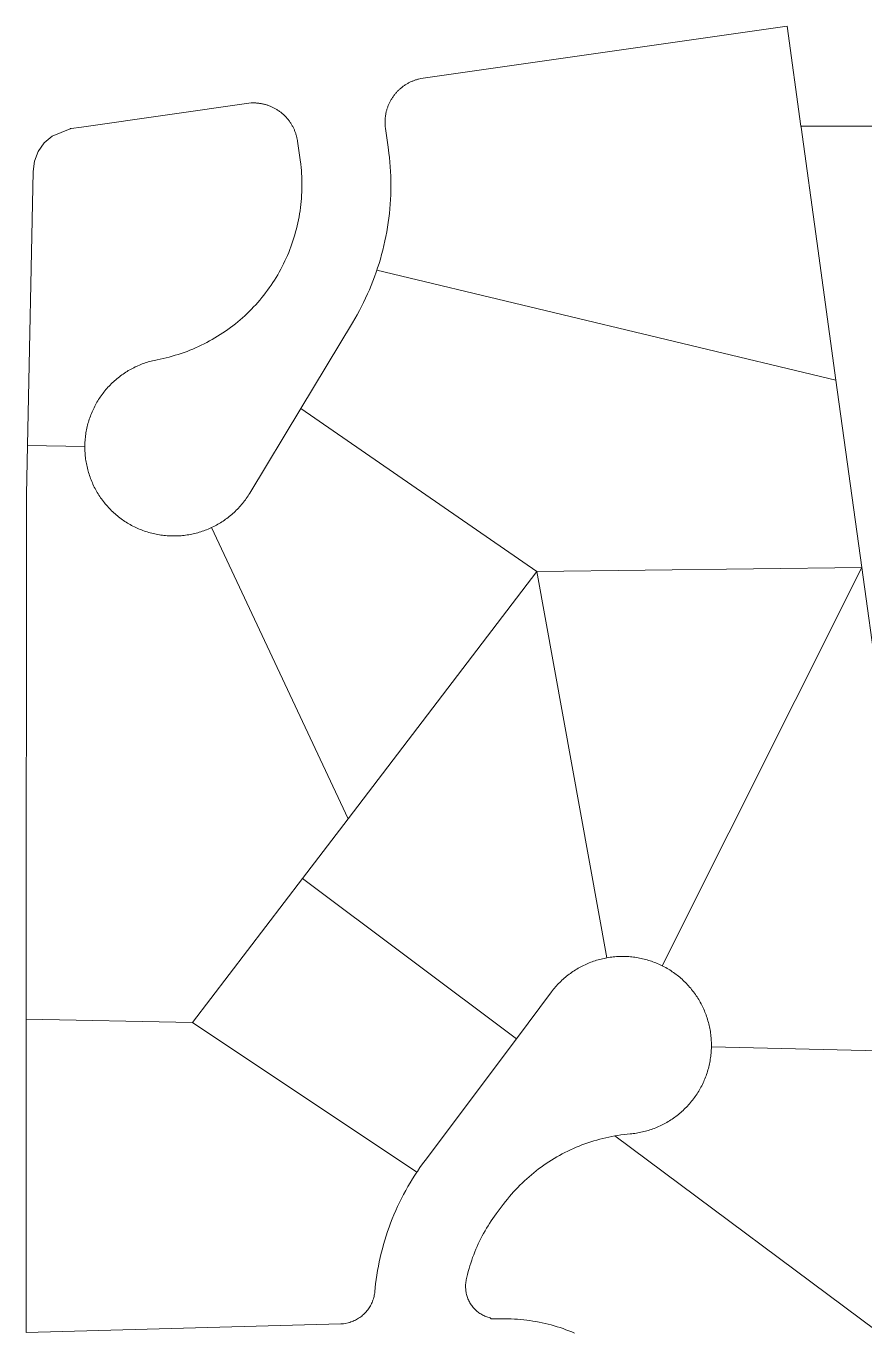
# Model space of a CAD drawing. Header units: feet. Extents: x 865220 to 2774701, y -2240498 to 961524.
# Drawn here: x 2770432 to 2770904, y 957997 to 958732 of the extents above; entities that cross this region are included whole.
import ezdxf

# ---------------------------------------------------------------- set-up
doc = ezdxf.new("R2010")
doc.units = ezdxf.units.FT
doc.header["$LTSCALE"] = 0.015
doc.header["$MEASUREMENT"] = 0
doc.layers.add('Parcels', color=7, linetype='Continuous', lineweight=0)

msp = doc.modelspace()

# ---------------------------------------------------------------- linework, layer by layer
at = {"layer": 'Parcels', "lineweight": 5, "ltscale": 100}
for p, q in [((2770860.51, 958732.05), (2770654.51, 958702.59)), ((2770868.27, 958675.79), (2770860.51, 958732.05)), ((2770644.59, 958698.21), (2770644.24, 958697.95)), ((2770644.94, 958698.46), (2770644.59, 958698.21)), ((2770645.3, 958698.71), (2770644.94, 958698.46)), ((2770645.67, 958698.95), (2770645.3, 958698.71)), ((2770646.03, 958699.19), (2770645.67, 958698.95)), ((2770646.4, 958699.42), (2770646.03, 958699.19)), ((2770646.78, 958699.64), (2770646.4, 958699.42)), ((2770647.16, 958699.86), (2770646.78, 958699.64)), ((2770647.54, 958700.07), (2770647.16, 958699.86)), ((2770647.93, 958700.27), (2770647.54, 958700.07)), ((2770648.32, 958700.46), (2770647.93, 958700.27)), ((2770648.71, 958700.65), (2770648.32, 958700.46)), ((2770649.11, 958700.83), (2770648.71, 958700.65)), ((2770649.51, 958701.01), (2770649.11, 958700.83)), ((2770649.91, 958701.18), (2770649.51, 958701.01)), ((2770650.32, 958701.34), (2770649.91, 958701.18)), ((2770650.72, 958701.49), (2770650.32, 958701.34)), ((2770651.14, 958701.64), (2770650.72, 958701.49)), ((2770651.55, 958701.78), (2770651.14, 958701.64)), ((2770651.96, 958701.91), (2770651.55, 958701.78)), ((2770652.38, 958702.04), (2770651.96, 958701.91)), ((2770652.8, 958702.15), (2770652.38, 958702.04)), ((2770653.23, 958702.26), (2770652.8, 958702.15)), ((2770654.51, 958702.59), (2770653.23, 958702.26)), ((2770637.87, 958690.85), (2770637.65, 958690.47)), ((2770638.1, 958691.22), (2770637.87, 958690.85)), ((2770638.33, 958691.59), (2770638.1, 958691.22)), ((2770638.57, 958691.95), (2770638.33, 958691.59)), ((2770638.82, 958692.31), (2770638.57, 958691.95)), ((2770639.07, 958692.67), (2770638.82, 958692.31)), ((2770639.33, 958693.02), (2770639.07, 958692.67)), ((2770639.6, 958693.36), (2770639.33, 958693.02)), ((2770639.87, 958693.71), (2770639.6, 958693.36)), ((2770640.14, 958694.04), (2770639.87, 958693.71)), ((2770640.43, 958694.38), (2770640.14, 958694.04)), ((2770640.71, 958694.7), (2770640.43, 958694.38)), ((2770641.01, 958695.03), (2770640.71, 958694.7)), ((2770641.31, 958695.34), (2770641.01, 958695.03)), ((2770641.61, 958695.66), (2770641.31, 958695.34)), ((2770641.92, 958695.96), (2770641.61, 958695.66)), ((2770642.24, 958696.26), (2770641.92, 958695.96)), ((2770642.56, 958696.56), (2770642.24, 958696.26)), ((2770642.89, 958696.85), (2770642.56, 958696.56)), ((2770643.22, 958697.13), (2770642.89, 958696.85)), ((2770643.55, 958697.41), (2770643.22, 958697.13)), ((2770643.89, 958697.68), (2770643.55, 958697.41)), ((2770644.24, 958697.95), (2770643.89, 958697.68)), ((2770558.96, 958688.92), (2770463.69, 958675.3)), ((2770559.42, 958688.85), (2770558.96, 958688.92)), ((2770559.85, 958688.86), (2770559.42, 958688.85)), ((2770560.29, 958688.86), (2770559.85, 958688.86)), ((2770560.73, 958688.86), (2770560.29, 958688.86)), ((2770561.16, 958688.85), (2770560.73, 958688.86)), ((2770561.6, 958688.83), (2770561.16, 958688.85)), ((2770562.03, 958688.81), (2770561.6, 958688.83)), ((2770562.47, 958688.77), (2770562.03, 958688.81)), ((2770562.9, 958688.73), (2770562.47, 958688.77)), ((2770563.34, 958688.68), (2770562.9, 958688.73)), ((2770563.77, 958688.63), (2770563.34, 958688.68)), ((2770564.2, 958688.57), (2770563.77, 958688.63)), ((2770564.63, 958688.49), (2770564.2, 958688.57)), ((2770565.06, 958688.42), (2770564.63, 958688.49)), ((2770565.49, 958688.33), (2770565.06, 958688.42)), ((2770565.91, 958688.24), (2770565.49, 958688.33)), ((2770566.34, 958688.14), (2770565.91, 958688.24)), ((2770566.76, 958688.03), (2770566.34, 958688.14)), ((2770567.18, 958687.91), (2770566.76, 958688.03)), ((2770567.6, 958687.79), (2770567.18, 958687.91)), ((2770568.02, 958687.66), (2770567.6, 958687.79)), ((2770568.43, 958687.52), (2770568.02, 958687.66)), ((2770568.84, 958687.38), (2770568.43, 958687.52)), ((2770569.25, 958687.22), (2770568.84, 958687.38)), ((2770569.66, 958687.07), (2770569.25, 958687.22)), ((2770570.06, 958686.9), (2770569.66, 958687.07)), ((2770570.46, 958686.73), (2770570.06, 958686.9)), ((2770570.86, 958686.55), (2770570.46, 958686.73)), ((2770571.25, 958686.36), (2770570.86, 958686.55)), ((2770571.64, 958686.17), (2770571.25, 958686.36)), ((2770572.03, 958685.97), (2770571.64, 958686.17)), ((2770572.42, 958685.76), (2770572.03, 958685.97)), ((2770572.8, 958685.55), (2770572.42, 958685.76)), ((2770573.17, 958685.32), (2770572.8, 958685.55)), ((2770573.54, 958685.1), (2770573.17, 958685.32)), ((2770573.91, 958684.86), (2770573.54, 958685.1)), ((2770574.28, 958684.62), (2770573.91, 958684.86)), ((2770574.64, 958684.38), (2770574.28, 958684.62)), ((2770574.99, 958684.13), (2770574.64, 958684.38)), ((2770575.34, 958683.87), (2770574.99, 958684.13)), ((2770575.69, 958683.6), (2770575.34, 958683.87)), ((2770576.03, 958683.33), (2770575.69, 958683.6)), ((2770634.96, 958683.59), (2770634.87, 958683.16)), ((2770635.06, 958684.01), (2770634.96, 958683.59)), ((2770635.17, 958684.43), (2770635.06, 958684.01)), ((2770635.29, 958684.85), (2770635.17, 958684.43)), ((2770635.41, 958685.27), (2770635.29, 958684.85)), ((2770635.54, 958685.69), (2770635.41, 958685.27)), ((2770635.68, 958686.1), (2770635.54, 958685.69)), ((2770635.82, 958686.52), (2770635.68, 958686.1)), ((2770635.97, 958686.92), (2770635.82, 958686.52)), ((2770636.13, 958687.33), (2770635.97, 958686.92)), ((2770636.3, 958687.73), (2770636.13, 958687.33)), ((2770636.47, 958688.13), (2770636.3, 958687.73)), ((2770636.65, 958688.53), (2770636.47, 958688.13)), ((2770636.84, 958688.93), (2770636.65, 958688.53)), ((2770637.03, 958689.32), (2770636.84, 958688.93)), ((2770637.23, 958689.7), (2770637.03, 958689.32)), ((2770637.44, 958690.09), (2770637.23, 958689.7)), ((2770637.65, 958690.47), (2770637.44, 958690.09)), ((2770576.37, 958683.05), (2770576.03, 958683.33)), ((2770576.7, 958682.77), (2770576.37, 958683.05)), ((2770577.03, 958682.48), (2770576.7, 958682.77)), ((2770577.35, 958682.19), (2770577.03, 958682.48)), ((2770577.67, 958681.89), (2770577.35, 958682.19)), ((2770577.98, 958681.59), (2770577.67, 958681.89)), ((2770578.29, 958681.27), (2770577.98, 958681.59)), ((2770578.59, 958680.96), (2770578.29, 958681.27)), ((2770578.89, 958680.64), (2770578.59, 958680.96)), ((2770579.18, 958680.31), (2770578.89, 958680.64)), ((2770579.46, 958679.98), (2770579.18, 958680.31)), ((2770579.74, 958679.64), (2770579.46, 958679.98)), ((2770580.01, 958679.3), (2770579.74, 958679.64)), ((2770580.28, 958678.96), (2770580.01, 958679.3)), ((2770580.54, 958678.61), (2770580.28, 958678.96)), ((2770580.79, 958678.25), (2770580.54, 958678.61)), ((2770581.04, 958677.9), (2770580.79, 958678.25)), ((2770581.28, 958677.53), (2770581.04, 958677.9)), ((2770581.52, 958677.16), (2770581.28, 958677.53)), ((2770581.75, 958676.79), (2770581.52, 958677.16)), ((2770581.97, 958676.42), (2770581.75, 958676.79)), ((2770582.18, 958676.04), (2770581.97, 958676.42)), ((2770582.39, 958675.66), (2770582.18, 958676.04)), ((2770634.34, 958678.4), (2770634.33, 958677.96)), ((2770634.33, 958677.96), (2770634.34, 958677.53)), ((2770634.35, 958678.83), (2770634.34, 958678.4)), ((2770634.34, 958677.53), (2770634.35, 958677.09)), ((2770634.37, 958679.27), (2770634.35, 958678.83)), ((2770634.35, 958677.09), (2770634.37, 958676.65)), ((2770634.39, 958679.71), (2770634.37, 958679.27)), ((2770634.37, 958676.65), (2770634.4, 958676.22)), ((2770634.42, 958680.14), (2770634.39, 958679.71)), ((2770634.4, 958676.22), (2770634.43, 958675.78)), ((2770634.46, 958680.58), (2770634.42, 958680.14)), ((2770634.51, 958681.01), (2770634.46, 958680.58)), ((2770634.57, 958681.44), (2770634.51, 958681.01)), ((2770634.63, 958681.87), (2770634.57, 958681.44)), ((2770634.7, 958682.3), (2770634.63, 958681.87)), ((2770634.78, 958682.73), (2770634.7, 958682.3)), ((2770634.87, 958683.16), (2770634.78, 958682.73)), ((2770447.13, 958670.26), (2770442.72, 958666.36)), ((2770457.27, 958674.37), (2770447.13, 958670.26)), ((2770457.4, 958674.39), (2770457.27, 958674.37)), ((2770457.83, 958674.46), (2770457.4, 958674.39)), ((2770463.69, 958675.3), (2770457.83, 958674.46)), ((2770582.6, 958675.26), (2770582.39, 958675.66)), ((2770582.79, 958674.88), (2770582.6, 958675.26)), ((2770582.98, 958674.49), (2770582.79, 958674.88)), ((2770583.16, 958674.09), (2770582.98, 958674.49)), ((2770583.34, 958673.69), (2770583.16, 958674.09)), ((2770583.5, 958673.29), (2770583.34, 958673.69)), ((2770583.66, 958672.88), (2770583.5, 958673.29)), ((2770583.82, 958672.47), (2770583.66, 958672.88)), ((2770583.97, 958672.06), (2770583.82, 958672.47)), ((2770584.1, 958671.65), (2770583.97, 958672.06)), ((2770584.24, 958671.23), (2770584.1, 958671.65)), ((2770584.36, 958670.82), (2770584.24, 958671.23)), ((2770584.48, 958670.39), (2770584.36, 958670.82)), ((2770584.59, 958669.97), (2770584.48, 958670.39)), ((2770584.69, 958669.55), (2770584.59, 958669.97)), ((2770584.79, 958669.12), (2770584.69, 958669.55)), ((2770584.88, 958668.7), (2770584.79, 958669.12)), ((2770584.96, 958668.27), (2770584.88, 958668.7)), ((2770634.43, 958675.78), (2770634.48, 958675.35)), ((2770634.48, 958675.35), (2770634.49, 958675.24)), ((2770634.49, 958675.24), (2770634.53, 958674.92)), ((2770634.53, 958674.92), (2770634.59, 958674.48)), ((2770634.59, 958674.48), (2770636.1, 958663.92)), ((2770868.35, 958675.16), (2770868.27, 958675.79)), ((2770917.58, 958675.78), (2770868.27, 958675.79)), ((2770868.27, 958675.79), (2770868.35, 958675.16)), ((2770877.19, 958611.05), (2770868.35, 958675.16)), ((2770868.35, 958675.16), (2770877.19, 958611.05)), ((2770439.34, 958661.54), (2770437.19, 958656.06)), ((2770442.72, 958666.36), (2770439.34, 958661.54)), ((2770585.03, 958667.84), (2770584.96, 958668.27)), ((2770585.1, 958667.41), (2770585.03, 958667.84)), ((2770586.61, 958656.84), (2770585.1, 958667.41)), ((2770636.1, 958663.92), (2770636.52, 958660.7)), ((2770437.19, 958656.06), (2770436.38, 958650.23)), ((2770586.93, 958654.36), (2770586.61, 958656.84)), ((2770587.12, 958652.63), (2770586.93, 958654.36)), ((2770636.52, 958660.7), (2770636.81, 958658.1)), ((2770636.81, 958658.1), (2770637.06, 958655.49)), ((2770637.06, 958655.49), (2770637.26, 958652.88)), ((2770436.38, 958650.23), (2770433.2, 958496.28)), ((2770587.28, 958650.89), (2770587.12, 958652.63)), ((2770587.4, 958649.15), (2770587.28, 958650.89)), ((2770587.5, 958647.41), (2770587.4, 958649.15)), ((2770587.57, 958645.66), (2770587.5, 958647.41)), ((2770637.26, 958652.88), (2770637.42, 958650.27)), ((2770637.42, 958650.27), (2770637.53, 958647.65)), ((2770637.53, 958647.65), (2770637.59, 958645.03)), ((2770587.53, 958638.69), (2770587.59, 958640.43)), ((2770587.61, 958643.92), (2770587.57, 958645.66)), ((2770587.59, 958640.43), (2770587.61, 958642.17)), ((2770587.61, 958642.17), (2770587.61, 958643.92)), ((2770637.58, 958639.8), (2770637.51, 958637.18)), ((2770637.61, 958642.42), (2770637.58, 958639.8)), ((2770637.59, 958645.03), (2770637.61, 958642.42)), ((2770587.01, 958631.73), (2770587.19, 958633.46)), ((2770587.19, 958633.46), (2770587.33, 958635.2)), ((2770587.33, 958635.2), (2770587.45, 958636.94)), ((2770587.45, 958636.94), (2770587.53, 958638.69)), ((2770637.22, 958631.96), (2770637.01, 958629.35)), ((2770637.39, 958634.57), (2770637.22, 958631.96)), ((2770637.51, 958637.18), (2770637.39, 958634.57)), ((2770585.68, 958623.11), (2770586, 958624.82)), ((2770586, 958624.82), (2770586.3, 958626.54)), ((2770586.3, 958626.54), (2770586.57, 958628.26)), ((2770586.57, 958628.26), (2770586.8, 958629.99)), ((2770586.8, 958629.99), (2770587.01, 958631.73)), ((2770636.76, 958626.74), (2770636.46, 958624.14)), ((2770637.01, 958629.35), (2770636.76, 958626.74)), ((2770584.07, 958616.31), (2770584.52, 958618)), ((2770584.52, 958618), (2770584.94, 958619.7)), ((2770584.94, 958619.7), (2770585.32, 958621.4)), ((2770585.32, 958621.4), (2770585.68, 958623.11)), ((2770635.72, 958618.96), (2770635.28, 958616.38)), ((2770636.11, 958621.55), (2770635.72, 958618.96)), ((2770636.46, 958624.14), (2770636.11, 958621.55)), ((2770582, 958609.65), (2770582.56, 958611.3)), ((2770582.56, 958611.3), (2770583.09, 958612.96)), ((2770583.09, 958612.96), (2770583.6, 958614.63)), ((2770583.6, 958614.63), (2770584.07, 958616.31)), ((2770634.28, 958611.24), (2770633.7, 958608.69)), ((2770634.8, 958613.8), (2770634.28, 958611.24)), ((2770635.28, 958616.38), (2770634.8, 958613.8)), ((2770887.94, 958533.03), (2770877.19, 958611.05)), ((2770877.19, 958611.05), (2770877.19, 958611.05)), ((2770877.19, 958611.05), (2770887.94, 958533.03)), ((2770578.76, 958601.55), (2770579.47, 958603.15)), ((2770579.47, 958603.15), (2770580.14, 958604.76)), ((2770580.14, 958604.76), (2770580.79, 958606.38)), ((2770580.79, 958606.38), (2770581.41, 958608.01)), ((2770581.41, 958608.01), (2770582, 958609.65)), ((2770632.43, 958603.61), (2770631.72, 958601.09)), ((2770633.09, 958606.14), (2770632.43, 958603.61)), ((2770633.7, 958608.69), (2770633.09, 958606.14)), ((2770574.83, 958593.76), (2770575.67, 958595.29)), ((2770575.67, 958595.29), (2770576.48, 958596.84)), ((2770576.48, 958596.84), (2770577.27, 958598.39)), ((2770577.27, 958598.39), (2770578.03, 958599.97)), ((2770578.03, 958599.97), (2770578.76, 958601.55)), ((2770630.18, 958596.08), (2770629.77, 958594.85)), ((2770630.98, 958598.58), (2770630.18, 958596.08)), ((2770631.72, 958601.09), (2770630.98, 958598.58)), ((2770571.2, 958587.8), (2770572.15, 958589.27)), ((2770572.15, 958589.27), (2770573.07, 958590.75)), ((2770573.07, 958590.75), (2770573.96, 958592.25)), ((2770573.96, 958592.25), (2770574.83, 958593.76)), ((2770627.55, 958588.69), (2770626.59, 958586.25)), ((2770628.47, 958591.14), (2770627.55, 958588.69)), ((2770629.35, 958593.6), (2770628.47, 958591.14)), ((2770629.77, 958594.85), (2770629.35, 958593.6)), ((2770887.94, 958533.03), (2770629.77, 958594.85)), ((2770629.77, 958594.85), (2770887.94, 958533.03)), ((2770565.01, 958579.36), (2770566.1, 958580.72)), ((2770566.1, 958580.72), (2770567.17, 958582.1)), ((2770567.17, 958582.1), (2770568.22, 958583.5)), ((2770568.22, 958583.5), (2770569.24, 958584.92)), ((2770569.24, 958584.92), (2770570.23, 958586.35)), ((2770570.23, 958586.35), (2770571.2, 958587.8)), ((2770624.53, 958581.44), (2770623.44, 958579.06)), ((2770625.58, 958583.84), (2770624.53, 958581.44)), ((2770626.59, 958586.25), (2770625.58, 958583.84)), ((2770559.2, 958572.86), (2770560.4, 958574.12)), ((2770560.4, 958574.12), (2770561.59, 958575.4)), ((2770561.59, 958575.4), (2770562.75, 958576.7)), ((2770562.75, 958576.7), (2770563.89, 958578.02)), ((2770563.89, 958578.02), (2770565.01, 958579.36)), ((2770621.14, 958574.36), (2770619.93, 958572.04)), ((2770622.31, 958576.7), (2770621.14, 958574.36)), ((2770623.44, 958579.06), (2770622.31, 958576.7)), ((2770551.51, 958565.76), (2770552.84, 958566.89)), ((2770552.84, 958566.89), (2770554.15, 958568.04)), ((2770554.15, 958568.04), (2770555.44, 958569.21)), ((2770555.44, 958569.21), (2770556.72, 958570.41)), ((2770556.72, 958570.41), (2770557.97, 958571.62)), ((2770557.97, 958571.62), (2770559.2, 958572.86)), ((2770617.38, 958567.46), (2770616.05, 958565.21)), ((2770618.67, 958569.74), (2770617.38, 958567.46)), ((2770619.93, 958572.04), (2770618.67, 958569.74)), ((2770540.18, 958557.62), (2770541.65, 958558.55)), ((2770541.65, 958558.55), (2770543.12, 958559.51)), ((2770543.12, 958559.51), (2770544.56, 958560.49)), ((2770544.56, 958560.49), (2770545.98, 958561.49)), ((2770545.98, 958561.49), (2770547.39, 958562.52)), ((2770547.39, 958562.52), (2770548.78, 958563.58)), ((2770548.78, 958563.58), (2770550.15, 958564.66)), ((2770550.15, 958564.66), (2770551.51, 958565.76)), ((2770616.05, 958565.21), (2770586.98, 958517.03)), ((2770526.22, 958550.45), (2770527.83, 958551.13)), ((2770527.83, 958551.13), (2770529.42, 958551.85)), ((2770529.42, 958551.85), (2770531, 958552.59)), ((2770531, 958552.59), (2770532.56, 958553.36)), ((2770532.56, 958553.36), (2770534.12, 958554.16)), ((2770534.12, 958554.16), (2770535.65, 958554.99)), ((2770535.65, 958554.99), (2770537.18, 958555.84)), ((2770537.18, 958555.84), (2770538.69, 958556.72)), ((2770538.69, 958556.72), (2770540.18, 958557.62)), ((2770502.8, 958543.67), (2770503.65, 958543.88)), ((2770503.65, 958543.88), (2770504.5, 958544.08)), ((2770504.5, 958544.08), (2770505.35, 958544.27)), ((2770505.35, 958544.27), (2770506.2, 958544.44)), ((2770506.2, 958544.44), (2770507.92, 958544.78)), ((2770507.92, 958544.78), (2770509.62, 958545.14)), ((2770509.62, 958545.14), (2770511.32, 958545.54)), ((2770511.32, 958545.54), (2770513.01, 958545.97)), ((2770513.01, 958545.97), (2770514.7, 958546.43)), ((2770514.7, 958546.43), (2770516.37, 958546.92)), ((2770516.37, 958546.92), (2770518.04, 958547.43)), ((2770518.04, 958547.43), (2770519.7, 958547.98)), ((2770519.7, 958547.98), (2770521.34, 958548.55)), ((2770521.34, 958548.55), (2770522.98, 958549.15)), ((2770522.98, 958549.15), (2770524.61, 958549.79)), ((2770524.61, 958549.79), (2770526.22, 958550.45)), ((2770486.31, 958535.91), (2770487.03, 958536.41)), ((2770487.03, 958536.41), (2770487.75, 958536.9)), ((2770487.75, 958536.9), (2770488.48, 958537.38)), ((2770488.48, 958537.38), (2770489.22, 958537.84)), ((2770489.22, 958537.84), (2770489.96, 958538.3)), ((2770489.96, 958538.3), (2770490.72, 958538.73)), ((2770490.72, 958538.73), (2770491.48, 958539.16)), ((2770491.48, 958539.16), (2770492.25, 958539.57)), ((2770492.25, 958539.57), (2770493.02, 958539.97)), ((2770493.02, 958539.97), (2770493.81, 958540.36)), ((2770493.81, 958540.36), (2770494.6, 958540.73)), ((2770494.6, 958540.73), (2770495.39, 958541.09)), ((2770495.39, 958541.09), (2770496.19, 958541.43)), ((2770496.19, 958541.43), (2770497, 958541.76)), ((2770497, 958541.76), (2770497.81, 958542.08)), ((2770497.81, 958542.08), (2770498.63, 958542.38)), ((2770498.63, 958542.38), (2770499.46, 958542.66)), ((2770499.46, 958542.66), (2770500.29, 958542.94)), ((2770500.29, 958542.94), (2770501.12, 958543.2)), ((2770501.12, 958543.2), (2770501.96, 958543.44)), ((2770501.96, 958543.44), (2770502.8, 958543.67)), ((2770478.51, 958528.95), (2770479.1, 958529.59)), ((2770479.1, 958529.59), (2770479.71, 958530.22)), ((2770479.71, 958530.22), (2770480.32, 958530.84)), ((2770480.32, 958530.84), (2770480.95, 958531.45)), ((2770480.95, 958531.45), (2770481.58, 958532.05)), ((2770481.58, 958532.05), (2770482.23, 958532.63)), ((2770482.23, 958532.63), (2770482.89, 958533.21)), ((2770482.89, 958533.21), (2770483.55, 958533.77)), ((2770483.55, 958533.77), (2770484.23, 958534.32)), ((2770484.23, 958534.32), (2770484.91, 958534.86)), ((2770484.91, 958534.86), (2770485.61, 958535.39)), ((2770485.61, 958535.39), (2770486.31, 958535.91)), ((2770902.48, 958427.52), (2770887.94, 958533.03)), ((2770887.94, 958533.03), (2770887.94, 958533.03)), ((2770472.77, 958521.28), (2770473.23, 958522.02)), ((2770473.23, 958522.02), (2770473.7, 958522.75)), ((2770473.7, 958522.75), (2770474.19, 958523.48)), ((2770474.19, 958523.48), (2770474.69, 958524.2)), ((2770474.69, 958524.2), (2770475.2, 958524.9)), ((2770475.2, 958524.9), (2770475.72, 958525.6)), ((2770475.72, 958525.6), (2770476.25, 958526.29)), ((2770476.25, 958526.29), (2770476.8, 958526.97)), ((2770476.8, 958526.97), (2770477.36, 958527.64)), ((2770477.36, 958527.64), (2770477.93, 958528.3)), ((2770477.93, 958528.3), (2770478.51, 958528.95)), ((2770469.24, 958514.28), (2770469.57, 958515.08)), ((2770469.57, 958515.08), (2770469.93, 958515.88)), ((2770469.93, 958515.88), (2770470.29, 958516.67)), ((2770470.29, 958516.67), (2770470.67, 958517.46)), ((2770470.67, 958517.46), (2770471.06, 958518.24)), ((2770471.06, 958518.24), (2770471.47, 958519.01)), ((2770471.47, 958519.01), (2770471.89, 958519.77)), ((2770471.89, 958519.77), (2770472.32, 958520.53)), ((2770472.32, 958520.53), (2770472.77, 958521.28)), ((2770586.98, 958517.03), (2770558.3, 958469.49)), ((2770719.71, 958425.39), (2770586.98, 958517.03)), ((2770466.84, 958506.81), (2770467.05, 958507.65)), ((2770467.05, 958507.65), (2770467.27, 958508.5)), ((2770467.27, 958508.5), (2770467.51, 958509.34)), ((2770467.51, 958509.34), (2770467.76, 958510.17)), ((2770467.76, 958510.17), (2770468.02, 958511)), ((2770468.02, 958511), (2770468.31, 958511.83)), ((2770468.31, 958511.83), (2770468.6, 958512.65)), ((2770468.6, 958512.65), (2770468.91, 958513.47)), ((2770468.91, 958513.47), (2770469.24, 958514.28)), ((2770465.64, 958499.05), (2770465.71, 958499.92)), ((2770465.71, 958499.92), (2770465.8, 958500.79)), ((2770465.8, 958500.79), (2770465.9, 958501.66)), ((2770465.9, 958501.66), (2770466.02, 958502.52)), ((2770466.02, 958502.52), (2770466.15, 958503.38)), ((2770466.15, 958503.38), (2770466.3, 958504.24)), ((2770466.3, 958504.24), (2770466.47, 958505.1)), ((2770466.47, 958505.1), (2770466.64, 958505.95)), ((2770466.64, 958505.95), (2770466.84, 958506.81)), ((2770433.2, 958496.28), (2770432.63, 958468.68)), ((2770433.2, 958496.28), (2770465.5, 958495.61)), ((2770465.5, 958495.61), (2770465.51, 958496.44)), ((2770465.5, 958495.61), (2770465.5, 958495.61)), ((2770465.5, 958494.69), (2770465.5, 958495.61)), ((2770465.52, 958493.82), (2770465.5, 958494.69)), ((2770465.51, 958496.44), (2770465.54, 958497.31)), ((2770465.55, 958492.95), (2770465.52, 958493.82)), ((2770465.54, 958497.31), (2770465.58, 958498.18)), ((2770465.6, 958492.08), (2770465.55, 958492.95)), ((2770465.58, 958498.18), (2770465.64, 958499.05)), ((2770465.67, 958491.21), (2770465.6, 958492.08)), ((2770465.75, 958490.34), (2770465.67, 958491.21)), ((2770465.84, 958489.47), (2770465.75, 958490.34)), ((2770465.95, 958488.61), (2770465.84, 958489.47)), ((2770466.07, 958487.74), (2770465.95, 958488.61)), ((2770466.21, 958486.88), (2770466.07, 958487.74)), ((2770466.37, 958486.02), (2770466.21, 958486.88)), ((2770466.54, 958485.17), (2770466.37, 958486.02)), ((2770466.72, 958484.31), (2770466.54, 958485.17)), ((2770466.92, 958483.46), (2770466.72, 958484.31)), ((2770467.14, 958482.62), (2770466.92, 958483.46)), ((2770467.37, 958481.78), (2770467.14, 958482.62)), ((2770467.61, 958480.94), (2770467.37, 958481.78)), ((2770467.87, 958480.1), (2770467.61, 958480.94)), ((2770468.14, 958479.28), (2770467.87, 958480.1)), ((2770468.43, 958478.45), (2770468.14, 958479.28)), ((2770468.73, 958477.63), (2770468.43, 958478.45)), ((2770469.04, 958476.82), (2770468.73, 958477.63)), ((2770469.37, 958476.01), (2770469.04, 958476.82)), ((2770469.72, 958475.21), (2770469.37, 958476.01)), ((2770470.08, 958474.41), (2770469.72, 958475.21)), ((2770470.45, 958473.62), (2770470.08, 958474.41)), ((2770470.83, 958472.84), (2770470.45, 958473.62)), ((2770471.23, 958472.07), (2770470.83, 958472.84)), ((2770471.64, 958471.3), (2770471.23, 958472.07)), ((2770472.07, 958470.53), (2770471.64, 958471.3)), ((2770472.51, 958469.78), (2770472.07, 958470.53)), ((2770432.63, 958468.68), (2770432.54, 958173.57)), ((2770472.96, 958469.03), (2770472.51, 958469.78)), ((2770473.43, 958468.3), (2770472.96, 958469.03)), ((2770473.9, 958467.57), (2770473.43, 958468.3)), ((2770474.39, 958466.85), (2770473.9, 958467.57)), ((2770474.9, 958466.13), (2770474.39, 958466.85)), ((2770475.41, 958465.43), (2770474.9, 958466.13)), ((2770475.94, 958464.73), (2770475.41, 958465.43)), ((2770476.48, 958464.05), (2770475.94, 958464.73)), ((2770477.03, 958463.37), (2770476.48, 958464.05)), ((2770477.6, 958462.7), (2770477.03, 958463.37)), ((2770553.63, 958462.98), (2770553.06, 958462.32)), ((2770554.19, 958463.65), (2770553.63, 958462.98)), ((2770554.73, 958464.33), (2770554.19, 958463.65)), ((2770555.27, 958465.02), (2770554.73, 958464.33)), ((2770555.79, 958465.72), (2770555.27, 958465.02)), ((2770556.3, 958466.43), (2770555.79, 958465.72)), ((2770556.8, 958467.14), (2770556.3, 958466.43)), ((2770557.28, 958467.87), (2770556.8, 958467.14)), ((2770557.76, 958468.6), (2770557.28, 958467.87)), ((2770558.3, 958469.49), (2770557.76, 958468.6)), ((2770478.17, 958462.05), (2770477.6, 958462.7)), ((2770478.76, 958461.4), (2770478.17, 958462.05)), ((2770479.35, 958460.77), (2770478.76, 958461.4)), ((2770479.96, 958460.14), (2770479.35, 958460.77)), ((2770480.58, 958459.53), (2770479.96, 958460.14)), ((2770481.21, 958458.92), (2770480.58, 958459.53)), ((2770481.85, 958458.33), (2770481.21, 958458.92)), ((2770482.5, 958457.75), (2770481.85, 958458.33)), ((2770483.16, 958457.18), (2770482.5, 958457.75)), ((2770483.83, 958456.62), (2770483.16, 958457.18)), ((2770484.51, 958456.07), (2770483.83, 958456.62)), ((2770485.2, 958455.54), (2770484.51, 958456.07)), ((2770546.07, 958455.76), (2770545.38, 958455.23)), ((2770546.76, 958456.3), (2770546.07, 958455.76)), ((2770547.43, 958456.85), (2770546.76, 958456.3)), ((2770548.1, 958457.41), (2770547.43, 958456.85)), ((2770548.76, 958457.99), (2770548.1, 958457.41)), ((2770549.4, 958458.58), (2770548.76, 958457.99)), ((2770550.04, 958459.17), (2770549.4, 958458.58)), ((2770550.66, 958459.78), (2770550.04, 958459.17)), ((2770551.28, 958460.4), (2770550.66, 958459.78)), ((2770551.88, 958461.03), (2770551.28, 958460.4)), ((2770552.48, 958461.67), (2770551.88, 958461.03)), ((2770553.06, 958462.32), (2770552.48, 958461.67)), ((2770485.9, 958455.02), (2770485.2, 958455.54)), ((2770486.61, 958454.5), (2770485.9, 958455.02)), ((2770487.33, 958454.01), (2770486.61, 958454.5)), ((2770488.05, 958453.52), (2770487.33, 958454.01)), ((2770488.78, 958453.05), (2770488.05, 958453.52)), ((2770489.53, 958452.59), (2770488.78, 958453.05)), ((2770490.28, 958452.14), (2770489.53, 958452.59)), ((2770491.03, 958451.71), (2770490.28, 958452.14)), ((2770491.8, 958451.29), (2770491.03, 958451.71)), ((2770492.57, 958450.88), (2770491.8, 958451.29)), ((2770493.35, 958450.49), (2770492.57, 958450.88)), ((2770494.13, 958450.11), (2770493.35, 958450.49)), ((2770494.93, 958449.74), (2770494.13, 958450.11)), ((2770495.72, 958449.39), (2770494.93, 958449.74)), ((2770496.53, 958449.05), (2770495.72, 958449.39)), ((2770497.34, 958448.73), (2770496.53, 958449.05)), ((2770498.16, 958448.42), (2770497.34, 958448.73)), ((2770498.98, 958448.12), (2770498.16, 958448.42)), ((2770532.35, 958448.25), (2770531.53, 958447.96)), ((2770533.17, 958448.55), (2770532.35, 958448.25)), ((2770533.99, 958448.86), (2770533.17, 958448.55)), ((2770534.79, 958449.19), (2770533.99, 958448.86)), ((2770535.6, 958449.54), (2770534.79, 958449.19)), ((2770536.39, 958449.89), (2770535.6, 958449.54)), ((2770536.73, 958450.05), (2770536.39, 958449.89)), ((2770537.18, 958450.27), (2770536.73, 958450.05)), ((2770536.73, 958450.05), (2770613.55, 958286.28)), ((2770537.96, 958450.65), (2770537.18, 958450.27)), ((2770538.74, 958451.05), (2770537.96, 958450.65)), ((2770539.51, 958451.46), (2770538.74, 958451.05)), ((2770540.27, 958451.89), (2770539.51, 958451.46)), ((2770541.02, 958452.33), (2770540.27, 958451.89)), ((2770541.77, 958452.78), (2770541.02, 958452.33)), ((2770542.51, 958453.24), (2770541.77, 958452.78)), ((2770543.24, 958453.72), (2770542.51, 958453.24)), ((2770543.96, 958454.21), (2770543.24, 958453.72)), ((2770544.67, 958454.72), (2770543.96, 958454.21)), ((2770545.38, 958455.23), (2770544.67, 958454.72)), ((2770499.8, 958447.84), (2770498.98, 958448.12)), ((2770500.63, 958447.58), (2770499.8, 958447.84)), ((2770501.47, 958447.32), (2770500.63, 958447.58)), ((2770502.31, 958447.09), (2770501.47, 958447.32)), ((2770503.15, 958446.86), (2770502.31, 958447.09)), ((2770504, 958446.66), (2770503.15, 958446.86)), ((2770504.85, 958446.46), (2770504, 958446.66)), ((2770505.7, 958446.29), (2770504.85, 958446.46)), ((2770506.56, 958446.12), (2770505.7, 958446.29)), ((2770507.42, 958445.97), (2770506.56, 958446.12)), ((2770508.28, 958445.84), (2770507.42, 958445.97)), ((2770509.15, 958445.72), (2770508.28, 958445.84)), ((2770510.01, 958445.62), (2770509.15, 958445.72)), ((2770510.88, 958445.53), (2770510.01, 958445.62)), ((2770511.75, 958445.46), (2770510.88, 958445.53)), ((2770512.62, 958445.4), (2770511.75, 958445.46)), ((2770513.49, 958445.36), (2770512.62, 958445.4)), ((2770514.37, 958445.33), (2770513.49, 958445.36)), ((2770515.24, 958445.32), (2770514.37, 958445.33)), ((2770516.11, 958445.32), (2770515.24, 958445.32)), ((2770516.98, 958445.34), (2770516.11, 958445.32)), ((2770517.86, 958445.37), (2770516.98, 958445.34)), ((2770518.73, 958445.42), (2770517.86, 958445.37)), ((2770519.6, 958445.49), (2770518.73, 958445.42)), ((2770520.47, 958445.57), (2770519.6, 958445.49)), ((2770521.33, 958445.66), (2770520.47, 958445.57)), ((2770522.2, 958445.77), (2770521.33, 958445.66)), ((2770523.06, 958445.89), (2770522.2, 958445.77)), ((2770523.92, 958446.03), (2770523.06, 958445.89)), ((2770524.78, 958446.19), (2770523.92, 958446.03)), ((2770525.64, 958446.36), (2770524.78, 958446.19)), ((2770526.49, 958446.54), (2770525.64, 958446.36)), ((2770527.34, 958446.74), (2770526.49, 958446.54)), ((2770528.19, 958446.96), (2770527.34, 958446.74)), ((2770529.03, 958447.18), (2770528.19, 958446.96)), ((2770529.87, 958447.43), (2770529.03, 958447.18)), ((2770530.7, 958447.69), (2770529.87, 958447.43)), ((2770531.53, 958447.96), (2770530.7, 958447.69)), ((2770719.71, 958425.39), (2770902.48, 958427.52)), ((2770790.29, 958203.59), (2770902.48, 958427.52)), ((2770902.48, 958427.52), (2770937.64, 958172.36)), ((2770613.55, 958286.28), (2770719.71, 958425.39)), ((2770759.01, 958208.08), (2770719.71, 958425.39)), ((2770719.71, 958425.39), (2770719.71, 958425.39)), ((2770613.55, 958286.28), (2770587.98, 958252.76)), ((2770587.98, 958252.76), (2770526.07, 958171.64)), ((2770587.98, 958252.76), (2770708.22, 958162.62)), ((2770750.03, 958205.58), (2770750.85, 958205.88)), ((2770750.85, 958205.88), (2770751.67, 958206.17)), ((2770751.67, 958206.17), (2770752.5, 958206.45)), ((2770752.5, 958206.45), (2770753.33, 958206.71)), ((2770753.33, 958206.71), (2770754.17, 958206.96)), ((2770754.17, 958206.96), (2770755.01, 958207.19)), ((2770755.01, 958207.19), (2770755.85, 958207.41)), ((2770755.85, 958207.41), (2770756.7, 958207.61)), ((2770756.7, 958207.61), (2770757.56, 958207.8)), ((2770757.56, 958207.8), (2770758.41, 958207.97)), ((2770758.41, 958207.97), (2770759.01, 958208.08)), ((2770759.01, 958208.08), (2770760.13, 958208.27)), ((2770759.01, 958208.08), (2770759.01, 958208.08)), ((2770760.13, 958208.27), (2770760.99, 958208.4)), ((2770760.99, 958208.4), (2770761.86, 958208.51)), ((2770761.86, 958208.51), (2770762.72, 958208.61)), ((2770762.72, 958208.61), (2770763.59, 958208.7)), ((2770763.59, 958208.7), (2770764.46, 958208.76)), ((2770764.46, 958208.76), (2770765.33, 958208.82)), ((2770765.33, 958208.82), (2770766.21, 958208.85)), ((2770766.21, 958208.85), (2770767.08, 958208.88)), ((2770767.08, 958208.88), (2770767.95, 958208.88)), ((2770767.95, 958208.88), (2770768.82, 958208.87)), ((2770768.82, 958208.87), (2770769.69, 958208.85)), ((2770769.69, 958208.85), (2770770.57, 958208.81)), ((2770770.57, 958208.81), (2770771.44, 958208.76)), ((2770771.44, 958208.76), (2770772.31, 958208.69)), ((2770772.31, 958208.69), (2770773.17, 958208.6)), ((2770773.17, 958208.6), (2770774.04, 958208.5)), ((2770774.04, 958208.5), (2770774.91, 958208.39)), ((2770774.91, 958208.39), (2770775.77, 958208.26)), ((2770775.77, 958208.26), (2770776.63, 958208.11)), ((2770776.63, 958208.11), (2770777.49, 958207.95)), ((2770777.49, 958207.95), (2770778.34, 958207.78)), ((2770778.34, 958207.78), (2770779.19, 958207.59)), ((2770779.19, 958207.59), (2770780.04, 958207.39)), ((2770780.04, 958207.39), (2770780.89, 958207.17)), ((2770780.89, 958207.17), (2770781.73, 958206.93)), ((2770781.73, 958206.93), (2770782.56, 958206.68)), ((2770782.56, 958206.68), (2770783.4, 958206.42)), ((2770783.4, 958206.42), (2770784.22, 958206.14)), ((2770784.22, 958206.14), (2770785.04, 958205.85)), ((2770785.04, 958205.85), (2770785.86, 958205.55)), ((2770737.16, 958198.31), (2770737.86, 958198.84)), ((2770737.86, 958198.84), (2770738.56, 958199.36)), ((2770738.56, 958199.36), (2770739.27, 958199.87)), ((2770739.27, 958199.87), (2770739.99, 958200.36)), ((2770739.99, 958200.36), (2770740.72, 958200.84)), ((2770740.72, 958200.84), (2770741.45, 958201.31)), ((2770741.45, 958201.31), (2770742.2, 958201.77)), ((2770742.2, 958201.77), (2770742.95, 958202.21)), ((2770742.95, 958202.21), (2770743.71, 958202.64)), ((2770743.71, 958202.64), (2770744.48, 958203.05)), ((2770744.48, 958203.05), (2770745.25, 958203.45)), ((2770745.25, 958203.45), (2770746.03, 958203.84)), ((2770746.03, 958203.84), (2770746.82, 958204.22)), ((2770746.82, 958204.22), (2770747.61, 958204.58)), ((2770747.61, 958204.58), (2770748.41, 958204.93)), ((2770748.41, 958204.93), (2770749.22, 958205.26)), ((2770749.22, 958205.26), (2770750.03, 958205.58)), ((2770785.86, 958205.55), (2770786.67, 958205.23)), ((2770786.67, 958205.23), (2770787.48, 958204.89)), ((2770787.48, 958204.89), (2770788.28, 958204.54)), ((2770788.28, 958204.54), (2770789.07, 958204.18)), ((2770789.07, 958204.18), (2770789.86, 958203.8)), ((2770789.86, 958203.8), (2770790.29, 958203.59)), ((2770790.29, 958203.59), (2770790.29, 958203.59)), ((2770790.29, 958203.59), (2770790.64, 958203.41)), ((2770790.64, 958203.41), (2770791.41, 958203.01)), ((2770791.41, 958203.01), (2770792.18, 958202.59)), ((2770792.18, 958202.59), (2770792.94, 958202.16)), ((2770792.94, 958202.16), (2770793.69, 958201.72)), ((2770793.69, 958201.72), (2770794.43, 958201.26)), ((2770794.43, 958201.26), (2770795.17, 958200.79)), ((2770795.17, 958200.79), (2770795.9, 958200.31)), ((2770795.9, 958200.31), (2770796.61, 958199.82)), ((2770796.61, 958199.82), (2770797.32, 958199.31)), ((2770797.32, 958199.31), (2770798.03, 958198.79)), ((2770798.03, 958198.79), (2770798.72, 958198.26)), ((2770729.08, 958190.39), (2770729.64, 958191.06)), ((2770729.64, 958191.06), (2770730.21, 958191.72)), ((2770730.21, 958191.72), (2770730.79, 958192.38)), ((2770730.79, 958192.38), (2770731.38, 958193.02)), ((2770731.38, 958193.02), (2770731.98, 958193.65)), ((2770731.98, 958193.65), (2770732.59, 958194.27)), ((2770732.59, 958194.27), (2770733.21, 958194.88)), ((2770733.21, 958194.88), (2770733.84, 958195.48)), ((2770733.84, 958195.48), (2770734.49, 958196.07)), ((2770734.49, 958196.07), (2770735.14, 958196.65)), ((2770735.14, 958196.65), (2770735.81, 958197.22)), ((2770735.81, 958197.22), (2770736.48, 958197.77)), ((2770736.48, 958197.77), (2770737.16, 958198.31)), ((2770798.72, 958198.26), (2770799.4, 958197.71)), ((2770799.4, 958197.71), (2770800.07, 958197.16)), ((2770800.07, 958197.16), (2770800.74, 958196.59)), ((2770800.74, 958196.59), (2770801.39, 958196.01)), ((2770801.39, 958196.01), (2770802.03, 958195.42)), ((2770802.03, 958195.42), (2770802.66, 958194.82)), ((2770802.66, 958194.82), (2770803.28, 958194.21)), ((2770803.28, 958194.21), (2770803.9, 958193.59)), ((2770803.9, 958193.59), (2770804.5, 958192.95)), ((2770804.5, 958192.95), (2770805.08, 958192.31)), ((2770805.08, 958192.31), (2770805.66, 958191.65)), ((2770805.66, 958191.65), (2770806.23, 958190.99)), ((2770708.22, 958162.62), (2770727.91, 958188.89)), ((2770727.91, 958188.89), (2770728.54, 958189.7)), ((2770728.54, 958189.7), (2770729.08, 958190.39)), ((2770806.23, 958190.99), (2770806.78, 958190.32)), ((2770806.78, 958190.32), (2770807.33, 958189.63)), ((2770807.33, 958189.63), (2770807.86, 958188.94)), ((2770807.86, 958188.94), (2770808.37, 958188.24)), ((2770808.37, 958188.24), (2770808.88, 958187.53)), ((2770808.88, 958187.53), (2770809.37, 958186.81)), ((2770809.37, 958186.81), (2770809.85, 958186.08)), ((2770809.85, 958186.08), (2770810.32, 958185.34)), ((2770810.32, 958185.34), (2770810.78, 958184.6)), ((2770810.78, 958184.6), (2770811.22, 958183.85)), ((2770811.22, 958183.85), (2770811.65, 958183.09)), ((2770811.65, 958183.09), (2770812.06, 958182.32)), ((2770812.06, 958182.32), (2770812.47, 958181.55)), ((2770812.47, 958181.55), (2770812.86, 958180.77)), ((2770812.86, 958180.77), (2770813.23, 958179.98)), ((2770813.23, 958179.98), (2770813.59, 958179.18)), ((2770813.59, 958179.18), (2770813.94, 958178.38)), ((2770813.94, 958178.38), (2770814.27, 958177.58)), ((2770814.27, 958177.58), (2770814.59, 958176.76)), ((2770814.59, 958176.76), (2770814.9, 958175.95)), ((2770432.54, 958173.57), (2770432.49, 957997.35)), ((2770432.54, 958173.57), (2770526.07, 958171.64)), ((2770526.07, 958171.64), (2770526.07, 958171.64)), ((2770526.07, 958171.64), (2770652.26, 958087.61)), ((2770814.9, 958175.95), (2770815.19, 958175.12)), ((2770815.19, 958175.12), (2770815.46, 958174.3)), ((2770815.46, 958174.3), (2770815.72, 958173.46)), ((2770815.72, 958173.46), (2770815.97, 958172.63)), ((2770815.97, 958172.63), (2770816.2, 958171.79)), ((2770816.2, 958171.79), (2770816.42, 958170.94)), ((2770816.42, 958170.94), (2770816.62, 958170.09)), ((2770816.62, 958170.09), (2770816.81, 958169.24)), ((2770816.81, 958169.24), (2770816.98, 958168.39)), ((2770656.92, 958094.21), (2770708.22, 958162.62)), ((2770708.22, 958162.62), (2770708.22, 958162.62)), ((2770816.98, 958168.39), (2770817.14, 958167.53)), ((2770817.14, 958167.53), (2770817.29, 958166.67)), ((2770817.29, 958166.67), (2770817.41, 958165.8)), ((2770817.41, 958165.8), (2770817.53, 958164.94)), ((2770817.53, 958164.94), (2770817.63, 958164.07)), ((2770817.63, 958164.07), (2770817.71, 958163.2)), ((2770817.71, 958163.2), (2770817.78, 958162.33)), ((2770817.78, 958162.33), (2770817.83, 958161.46)), ((2770817.7, 958154.49), (2770817.62, 958153.62)), ((2770817.77, 958155.36), (2770817.7, 958154.49)), ((2770817.82, 958156.23), (2770817.77, 958155.36)), ((2770817.86, 958157.1), (2770817.82, 958156.23)), ((2770817.83, 958161.46), (2770817.87, 958160.59)), ((2770817.89, 958157.97), (2770817.86, 958157.1)), ((2770817.87, 958160.59), (2770817.89, 958159.72)), ((2770817.89, 958159.72), (2770817.89, 958158.85)), ((2770817.89, 958158.85), (2770817.89, 958157.97)), ((2770940.02, 958155.09), (2770817.89, 958157.97)), ((2770816.6, 958147.6), (2770816.4, 958146.75)), ((2770816.79, 958148.45), (2770816.6, 958147.6)), ((2770816.97, 958149.31), (2770816.79, 958148.45)), ((2770817.13, 958150.17), (2770816.97, 958149.31)), ((2770817.27, 958151.03), (2770817.13, 958150.17)), ((2770817.4, 958151.89), (2770817.27, 958151.03)), ((2770817.52, 958152.75), (2770817.4, 958151.89)), ((2770817.62, 958153.62), (2770817.52, 958152.75)), ((2770814.24, 958140.12), (2770813.9, 958139.32)), ((2770814.56, 958140.93), (2770814.24, 958140.12)), ((2770814.86, 958141.75), (2770814.56, 958140.93)), ((2770815.16, 958142.57), (2770814.86, 958141.75)), ((2770815.43, 958143.4), (2770815.16, 958142.57)), ((2770815.7, 958144.23), (2770815.43, 958143.4)), ((2770815.95, 958145.07), (2770815.7, 958144.23)), ((2770816.18, 958145.91), (2770815.95, 958145.07)), ((2770816.4, 958146.75), (2770816.18, 958145.91)), ((2770810.27, 958132.36), (2770809.81, 958131.63)), ((2770810.73, 958133.11), (2770810.27, 958132.36)), ((2770811.17, 958133.86), (2770810.73, 958133.11)), ((2770811.61, 958134.62), (2770811.17, 958133.86)), ((2770812.02, 958135.38), (2770811.61, 958134.62)), ((2770812.43, 958136.16), (2770812.02, 958135.38)), ((2770812.82, 958136.94), (2770812.43, 958136.16)), ((2770813.19, 958137.72), (2770812.82, 958136.94)), ((2770813.55, 958138.52), (2770813.19, 958137.72)), ((2770813.9, 958139.32), (2770813.55, 958138.52)), ((2770805.02, 958125.41), (2770804.43, 958124.77)), ((2770805.6, 958126.06), (2770805.02, 958125.41)), ((2770806.17, 958126.72), (2770805.6, 958126.06)), ((2770806.73, 958127.4), (2770806.17, 958126.72)), ((2770807.27, 958128.08), (2770806.73, 958127.4)), ((2770807.8, 958128.77), (2770807.27, 958128.08)), ((2770808.32, 958129.47), (2770807.8, 958128.77)), ((2770808.83, 958130.18), (2770808.32, 958129.47)), ((2770809.32, 958130.9), (2770808.83, 958130.18)), ((2770809.81, 958131.63), (2770809.32, 958130.9)), ((2770796.54, 958117.92), (2770795.82, 958117.42)), ((2770797.25, 958118.42), (2770796.54, 958117.92)), ((2770797.95, 958118.94), (2770797.25, 958118.42)), ((2770798.65, 958119.47), (2770797.95, 958118.94)), ((2770799.33, 958120.01), (2770798.65, 958119.47)), ((2770800, 958120.57), (2770799.33, 958120.01)), ((2770800.67, 958121.13), (2770800, 958120.57)), ((2770801.32, 958121.71), (2770800.67, 958121.13)), ((2770801.96, 958122.3), (2770801.32, 958121.71)), ((2770802.6, 958122.9), (2770801.96, 958122.3)), ((2770803.22, 958123.51), (2770802.6, 958122.9)), ((2770803.83, 958124.13), (2770803.22, 958123.51)), ((2770804.43, 958124.77), (2770803.83, 958124.13)), ((2770779.95, 958110.38), (2770779.11, 958110.17)), ((2770780.8, 958110.59), (2770779.95, 958110.38)), ((2770781.64, 958110.83), (2770780.8, 958110.59)), ((2770782.48, 958111.07), (2770781.64, 958110.83)), ((2770783.31, 958111.33), (2770782.48, 958111.07)), ((2770784.14, 958111.61), (2770783.31, 958111.33)), ((2770784.96, 958111.9), (2770784.14, 958111.61)), ((2770785.78, 958112.21), (2770784.96, 958111.9)), ((2770786.59, 958112.53), (2770785.78, 958112.21)), ((2770787.4, 958112.86), (2770786.59, 958112.53)), ((2770788.2, 958113.21), (2770787.4, 958112.86)), ((2770788.99, 958113.57), (2770788.2, 958113.21)), ((2770789.78, 958113.94), (2770788.99, 958113.57)), ((2770790.56, 958114.33), (2770789.78, 958113.94)), ((2770791.33, 958114.73), (2770790.56, 958114.33)), ((2770792.1, 958115.15), (2770791.33, 958114.73)), ((2770792.86, 958115.58), (2770792.1, 958115.15)), ((2770793.61, 958116.02), (2770792.86, 958115.58)), ((2770794.36, 958116.47), (2770793.61, 958116.02)), ((2770795.09, 958116.94), (2770794.36, 958116.47)), ((2770795.82, 958117.42), (2770795.09, 958116.94)), ((2770745.09, 958102.85), (2770743.47, 958102.21)), ((2770746.73, 958103.46), (2770745.09, 958102.85)), ((2770748.37, 958104.04), (2770746.73, 958103.46)), ((2770750.03, 958104.59), (2770748.37, 958104.04)), ((2770751.69, 958105.12), (2770750.03, 958104.59)), ((2770753.37, 958105.61), (2770751.69, 958105.12)), ((2770755.05, 958106.08), (2770753.37, 958105.61)), ((2770756.74, 958106.51), (2770755.05, 958106.08)), ((2770758.44, 958106.92), (2770756.74, 958106.51)), ((2770760.14, 958107.29), (2770758.44, 958106.92)), ((2770761.85, 958107.64), (2770760.14, 958107.29)), ((2770763.57, 958107.96), (2770761.85, 958107.64)), ((2770765.29, 958108.24), (2770763.57, 958107.96)), ((2770763.57, 958107.96), (2770923.44, 957988.79)), ((2770767.01, 958108.5), (2770765.29, 958108.24)), ((2770768.75, 958108.73), (2770767.01, 958108.5)), ((2770770.48, 958108.92), (2770768.75, 958108.73)), ((2770772.22, 958109.09), (2770770.48, 958108.92)), ((2770773.08, 958109.17), (2770772.22, 958109.09)), ((2770773.95, 958109.27), (2770773.08, 958109.17)), ((2770774.82, 958109.38), (2770773.95, 958109.27)), ((2770775.68, 958109.51), (2770774.82, 958109.38)), ((2770776.54, 958109.65), (2770775.68, 958109.51)), ((2770777.4, 958109.81), (2770776.54, 958109.65)), ((2770778.25, 958109.98), (2770777.4, 958109.81)), ((2770779.11, 958110.17), (2770778.25, 958109.98)), ((2770730.93, 958096.11), (2770729.42, 958095.22)), ((2770732.45, 958096.96), (2770730.93, 958096.11)), ((2770733.98, 958097.8), (2770732.45, 958096.96)), ((2770735.53, 958098.6), (2770733.98, 958097.8)), ((2770737.09, 958099.38), (2770735.53, 958098.6)), ((2770738.67, 958100.13), (2770737.09, 958099.38)), ((2770740.26, 958100.85), (2770738.67, 958100.13)), ((2770741.86, 958101.55), (2770740.26, 958100.85)), ((2770743.47, 958102.21), (2770741.86, 958101.55)), ((2770652.53, 958088.03), (2770653.96, 958090.11)), ((2770653.96, 958090.11), (2770655.42, 958092.17)), ((2770655.42, 958092.17), (2770656.92, 958094.21)), ((2770719.35, 958088.32), (2770717.99, 958087.23)), ((2770720.74, 958089.38), (2770719.35, 958088.32)), ((2770722.14, 958090.41), (2770720.74, 958089.38)), ((2770723.57, 958091.43), (2770722.14, 958090.41)), ((2770725, 958092.41), (2770723.57, 958091.43)), ((2770726.46, 958093.37), (2770725, 958092.41)), ((2770727.93, 958094.31), (2770726.46, 958093.37)), ((2770729.42, 958095.22), (2770727.93, 958094.31)), ((2770647.2, 958079.45), (2770648.48, 958081.63)), ((2770648.48, 958081.63), (2770649.79, 958083.79)), ((2770649.79, 958083.79), (2770651.15, 958085.92)), ((2770651.15, 958085.92), (2770652.26, 958087.61)), ((2770652.26, 958087.61), (2770652.53, 958088.03)), ((2770711.45, 958081.45), (2770710.2, 958080.23)), ((2770712.72, 958082.66), (2770711.45, 958081.45)), ((2770714, 958083.83), (2770712.72, 958082.66)), ((2770715.31, 958084.99), (2770714, 958083.83)), ((2770716.64, 958086.12), (2770715.31, 958084.99)), ((2770717.99, 958087.23), (2770716.64, 958086.12)), ((2770643.61, 958072.79), (2770644.77, 958075.03)), ((2770644.77, 958075.03), (2770645.97, 958077.25)), ((2770645.97, 958077.25), (2770647.2, 958079.45)), ((2770704.31, 958073.81), (2770703.19, 958072.46)), ((2770705.44, 958075.13), (2770704.31, 958073.81)), ((2770706.6, 958076.44), (2770705.44, 958075.13)), ((2770707.78, 958077.72), (2770706.6, 958076.44)), ((2770708.98, 958078.99), (2770707.78, 958077.72)), ((2770710.2, 958080.23), (2770708.98, 958078.99)), ((2770640.36, 958065.94), (2770641.41, 958068.24)), ((2770641.41, 958068.24), (2770642.49, 958070.53)), ((2770642.49, 958070.53), (2770643.61, 958072.79)), ((2770700.85, 958069.45), (2770696.92, 958064.21)), ((2770702.11, 958071.1), (2770700.85, 958069.45)), ((2770703.19, 958072.46), (2770702.11, 958071.1)), ((2770636.61, 958056.57), (2770637.48, 958058.94)), ((2770637.48, 958058.94), (2770638.4, 958061.29)), ((2770638.4, 958061.29), (2770639.36, 958063.63)), ((2770639.36, 958063.63), (2770640.36, 958065.94)), ((2770693.14, 958058.79), (2770692.26, 958057.4)), ((2770694.05, 958060.17), (2770693.14, 958058.79)), ((2770694.98, 958061.54), (2770694.05, 958060.17)), ((2770695.94, 958062.88), (2770694.98, 958061.54)), ((2770696.92, 958064.21), (2770695.94, 958062.88)), ((2770634.22, 958049.38), (2770634.97, 958051.79)), ((2770634.97, 958051.79), (2770635.77, 958054.19)), ((2770635.77, 958054.19), (2770636.61, 958056.57)), ((2770688.97, 958051.67), (2770688.21, 958050.2)), ((2770689.75, 958053.12), (2770688.97, 958051.67)), ((2770690.56, 958054.56), (2770689.75, 958053.12)), ((2770691.4, 958055.98), (2770690.56, 958054.56)), ((2770692.26, 958057.4), (2770691.4, 958055.98)), ((2770632.21, 958042.08), (2770632.84, 958044.53)), ((2770632.84, 958044.53), (2770633.51, 958046.96)), ((2770633.51, 958046.96), (2770634.22, 958049.38)), ((2770685.43, 958044.2), (2770684.8, 958042.67)), ((2770686.08, 958045.72), (2770685.43, 958044.2)), ((2770686.77, 958047.22), (2770686.08, 958045.72)), ((2770687.47, 958048.72), (2770686.77, 958047.22)), ((2770688.21, 958050.2), (2770687.47, 958048.72)), ((2770630.59, 958034.68), (2770631.09, 958037.16)), ((2770631.09, 958037.16), (2770631.63, 958039.62)), ((2770631.63, 958039.62), (2770632.21, 958042.08)), ((2770683.08, 958038.03), (2770682.55, 958036.46)), ((2770683.62, 958039.59), (2770683.08, 958038.03)), ((2770684.2, 958041.14), (2770683.62, 958039.59)), ((2770684.8, 958042.67), (2770684.2, 958041.14)), ((2770629.36, 958027.21), (2770629.73, 958029.71)), ((2770629.73, 958029.71), (2770630.14, 958032.2)), ((2770630.14, 958032.2), (2770630.59, 958034.68)), ((2770680.75, 958030.1), (2770680.03, 958026.99)), ((2770681.16, 958031.7), (2770680.75, 958030.1)), ((2770681.6, 958033.3), (2770681.16, 958031.7)), ((2770682.06, 958034.88), (2770681.6, 958033.3)), ((2770682.55, 958036.46), (2770682.06, 958034.88)), ((2770628.59, 958020.44), (2770629.04, 958024.71)), ((2770629.04, 958024.71), (2770629.36, 958027.21)), ((2770679.65, 958023.85), (2770679.64, 958023.21)), ((2770679.64, 958023.21), (2770679.65, 958022.58)), ((2770679.68, 958024.48), (2770679.65, 958023.85)), ((2770679.65, 958022.58), (2770679.69, 958021.94)), ((2770679.74, 958025.11), (2770679.68, 958024.48)), ((2770679.82, 958025.74), (2770679.74, 958025.11)), ((2770679.91, 958026.37), (2770679.82, 958025.74)), ((2770680.03, 958026.99), (2770679.91, 958026.37)), ((2770627.05, 958014.36), (2770627.32, 958015.01)), ((2770627.32, 958015.01), (2770627.56, 958015.66)), ((2770627.56, 958015.66), (2770627.78, 958016.33)), ((2770627.78, 958016.33), (2770627.97, 958017)), ((2770627.97, 958017), (2770628.14, 958017.67)), ((2770628.14, 958017.67), (2770628.29, 958018.35)), ((2770628.29, 958018.35), (2770628.41, 958019.04)), ((2770628.41, 958019.04), (2770628.51, 958019.73)), ((2770628.51, 958019.73), (2770628.59, 958020.44)), ((2770679.69, 958021.94), (2770679.74, 958021.31)), ((2770679.74, 958021.31), (2770679.82, 958020.68)), ((2770679.82, 958020.68), (2770679.92, 958020.06)), ((2770679.92, 958020.06), (2770680.04, 958019.43)), ((2770680.04, 958019.43), (2770680.19, 958018.82)), ((2770680.19, 958018.82), (2770680.35, 958018.2)), ((2770680.35, 958018.2), (2770680.54, 958017.6)), ((2770680.54, 958017.6), (2770680.74, 958017)), ((2770680.74, 958017), (2770680.97, 958016.41)), ((2770680.97, 958016.41), (2770681.22, 958015.82)), ((2770681.22, 958015.82), (2770681.49, 958015.25)), ((2770681.49, 958015.25), (2770681.78, 958014.68)), ((2770681.78, 958014.68), (2770682.08, 958014.13)), ((2770621.74, 958007.1), (2770622.26, 958007.57)), ((2770622.26, 958007.57), (2770622.76, 958008.05)), ((2770622.76, 958008.05), (2770623.25, 958008.55)), ((2770623.25, 958008.55), (2770623.72, 958009.07)), ((2770623.72, 958009.07), (2770624.17, 958009.6)), ((2770624.17, 958009.6), (2770624.6, 958010.15)), ((2770624.6, 958010.15), (2770625.01, 958010.71)), ((2770625.01, 958010.71), (2770625.41, 958011.29)), ((2770625.41, 958011.29), (2770625.78, 958011.88)), ((2770625.78, 958011.88), (2770626.13, 958012.48)), ((2770626.13, 958012.48), (2770626.46, 958013.1)), ((2770626.46, 958013.1), (2770626.77, 958013.72)), ((2770626.77, 958013.72), (2770627.05, 958014.36)), ((2770682.08, 958014.13), (2770682.41, 958013.59)), ((2770682.41, 958013.59), (2770682.76, 958013.05)), ((2770682.76, 958013.05), (2770683.12, 958012.54)), ((2770683.12, 958012.54), (2770683.5, 958012.03)), ((2770683.5, 958012.03), (2770683.9, 958011.54)), ((2770683.9, 958011.54), (2770684.32, 958011.06)), ((2770684.32, 958011.06), (2770684.75, 958010.6)), ((2770684.75, 958010.6), (2770685.2, 958010.15)), ((2770685.2, 958010.15), (2770685.67, 958009.72)), ((2770685.67, 958009.72), (2770686.15, 958009.3)), ((2770686.15, 958009.3), (2770686.64, 958008.9)), ((2770686.64, 958008.9), (2770687.15, 958008.52)), ((2770687.15, 958008.52), (2770687.67, 958008.16)), ((2770687.67, 958008.16), (2770688.2, 958007.81)), ((2770688.2, 958007.81), (2770688.74, 958007.49)), ((2770688.74, 958007.49), (2770689.3, 958007.18)), ((2770432.49, 957997.35), (2770609.49, 958002.26)), ((2770609.49, 958002.26), (2770611.04, 958002.31)), ((2770611.04, 958002.31), (2770614.45, 958003.1)), ((2770614.45, 958003.1), (2770615.12, 958003.31)), ((2770615.12, 958003.31), (2770615.77, 958003.55)), ((2770615.77, 958003.55), (2770616.42, 958003.8)), ((2770616.42, 958003.8), (2770617.06, 958004.09)), ((2770617.06, 958004.09), (2770617.69, 958004.39)), ((2770617.69, 958004.39), (2770618.31, 958004.72)), ((2770618.31, 958004.72), (2770618.91, 958005.06)), ((2770618.91, 958005.06), (2770619.5, 958005.43)), ((2770619.5, 958005.43), (2770620.08, 958005.82)), ((2770620.08, 958005.82), (2770620.65, 958006.23)), ((2770620.65, 958006.23), (2770621.2, 958006.65)), ((2770621.2, 958006.65), (2770621.74, 958007.1)), ((2770689.3, 958007.18), (2770689.86, 958006.89)), ((2770689.86, 958006.89), (2770690.44, 958006.62)), ((2770690.44, 958006.62), (2770691.02, 958006.38)), ((2770691.02, 958006.38), (2770691.61, 958006.15)), ((2770691.61, 958006.15), (2770692.21, 958005.94)), ((2770692.21, 958005.94), (2770692.82, 958005.76)), ((2770692.82, 958005.76), (2770693.43, 958005.6)), ((2770693.43, 958005.6), (2770694.06, 958005.1)), ((2770694.06, 958005.1), (2770695.93, 958005.16)), ((2770695.93, 958005.16), (2770696.88, 958005.08)), ((2770696.88, 958005.08), (2770698.38, 958005.07)), ((2770698.38, 958005.07), (2770701.87, 958005.12)), ((2770701.87, 958005.12), (2770703.62, 958005.1)), ((2770703.62, 958005.1), (2770705.36, 958005.05)), ((2770705.36, 958005.05), (2770707.11, 958004.97)), ((2770707.11, 958004.97), (2770708.85, 958004.85)), ((2770708.85, 958004.85), (2770710.59, 958004.71)), ((2770710.59, 958004.71), (2770712.33, 958004.54)), ((2770712.33, 958004.54), (2770714.06, 958004.34)), ((2770714.06, 958004.34), (2770715.79, 958004.1)), ((2770715.79, 958004.1), (2770717.52, 958003.84)), ((2770717.52, 958003.84), (2770719.24, 958003.54)), ((2770719.24, 958003.54), (2770720.96, 958003.22)), ((2770720.96, 958003.22), (2770722.67, 958002.87)), ((2770722.67, 958002.87), (2770724.37, 958002.48)), ((2770724.37, 958002.48), (2770726.07, 958002.07)), ((2770726.07, 958002.07), (2770727.76, 958001.63)), ((2770727.76, 958001.63), (2770729.44, 958001.15)), ((2770729.44, 958001.15), (2770731.11, 958000.65)), ((2770731.11, 958000.65), (2770732.78, 958000.12)), ((2770732.78, 958000.12), (2770734.43, 957999.56)), ((2770734.43, 957999.56), (2770736.07, 957998.97)), ((2770736.07, 957998.97), (2770737.71, 957998.36)), ((2770737.71, 957998.36), (2770739.33, 957997.71)), ((2770739.33, 957997.71), (2770740.94, 957997.04))]:
    msp.add_line(p, q, dxfattribs=at)

doc.saveas('drawing.dxf')
